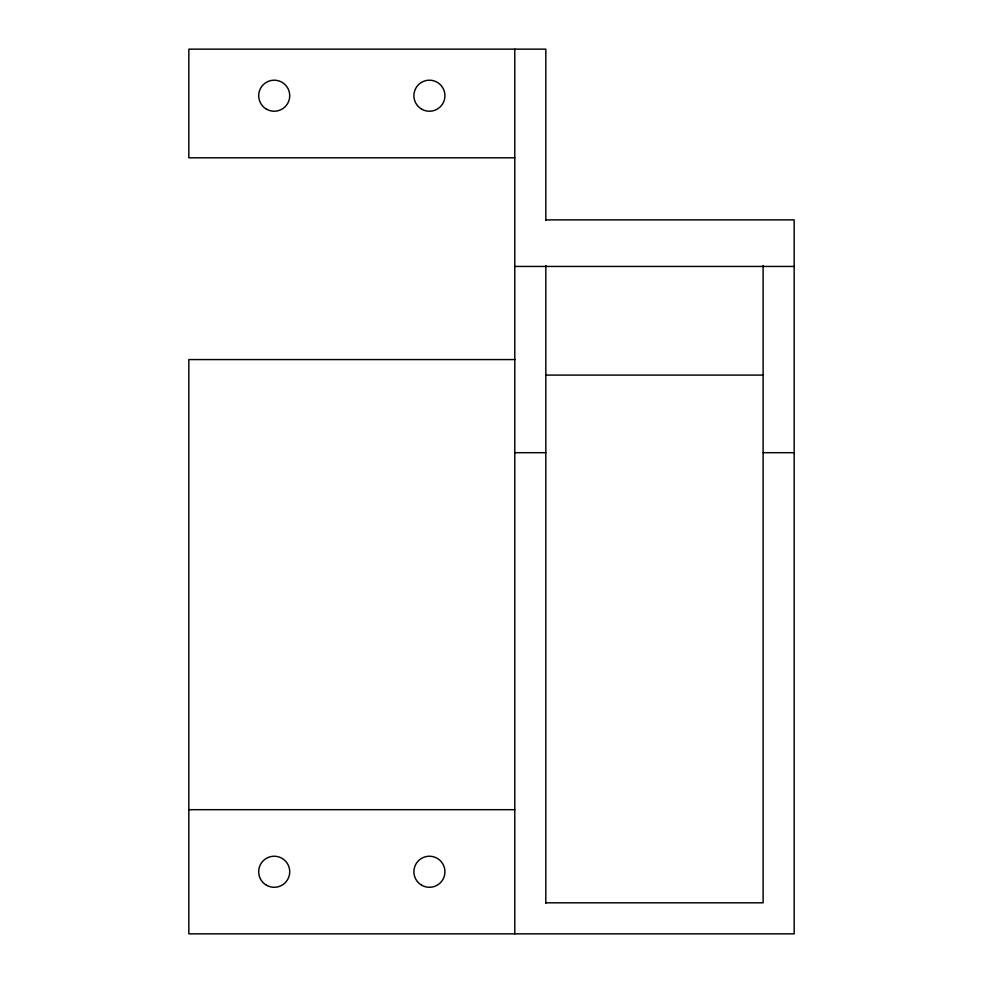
<?xml version="1.0" encoding="UTF-8"?>
<svg xmlns="http://www.w3.org/2000/svg" width="983" height="983" viewBox="0 0 983 983"><rect width="100%" height="100%" fill="white"/><g stroke="black" fill="none" stroke-linecap="round" stroke-linejoin="round"><path stroke-width="1.47" d="M514.785 157.796L188.834 157.796L188.834 49.15L545.823 49.15L545.823 220.413M545.823 219.885L794.166 219.885L794.166 933.85L188.834 933.85L188.834 359.569L515.178 359.569M514.785 266.442L794.166 266.442M545.823 375.088L763.115 375.088M514.785 452.696L545.823 452.696M763.115 452.696L794.166 452.696M188.834 809.685L514.785 809.685M545.823 902.812L763.115 902.812L763.115 265.533M545.823 265.533L545.823 903.144M514.785 49.15L514.785 933.85M266.442 885.204A15.519 15.519 0 0 0 289.727 871.761A15.519 15.519 0 0 0 266.442 858.319A15.519 15.519 0 0 0 266.442 885.204M421.658 885.204A15.519 15.519 0 0 0 444.943 871.761A15.519 15.519 0 0 0 421.658 858.319A15.519 15.519 0 0 0 421.658 885.204M266.442 109.15A15.519 15.519 0 0 0 289.727 95.707A15.519 15.519 0 0 0 266.442 82.277A15.519 15.519 0 0 0 266.442 109.15M421.658 109.15A15.519 15.519 0 0 0 444.943 95.707A15.519 15.519 0 0 0 421.658 82.277A15.519 15.519 0 0 0 421.658 109.15"/></g></svg>
